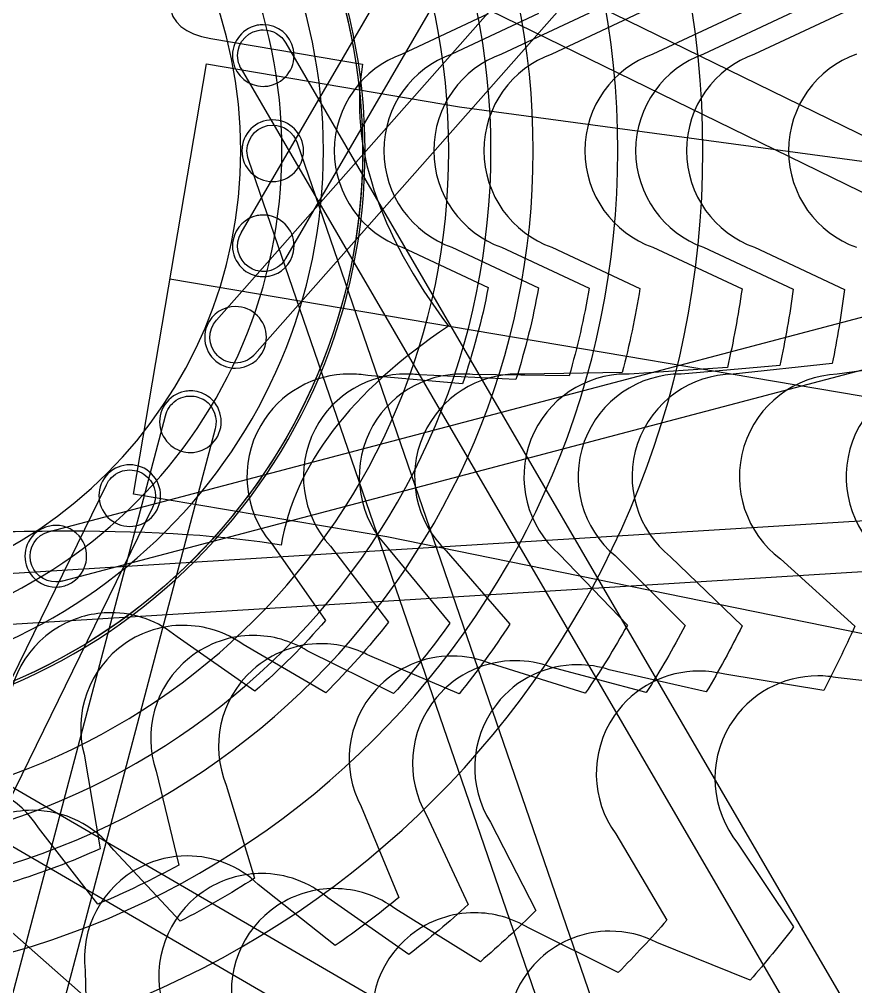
# Model space of a CAD drawing. Extents: x 3 to 470, y 9 to 287.
# Drawn here: x 100.6 to 109.78, y 94.53 to 105.15 of the extents above; entities that cross this region are included whole.
import ezdxf

# ---------------------------------------------------------------- set-up
doc = ezdxf.new("R2010")
doc.units = 0
doc.layers.add('Layer_1', color=7, linetype='CONTINUOUS')

msp = doc.modelspace()

# ---------------------------------------------------------------- linework, layer by layer
at = {"layer": 'Layer_1', "color": 7}
for points in [[(103.038756, 102.809861), (143.369348, 172.077611), (143.856674, 171.793866), (103.526364, 102.526511)], [(103.038756, 102.809861), (143.369348, 172.077611), (143.856674, 171.793866), (103.526364, 102.526511)], [(102.766573, 101.849421), (155.835699, 161.918126), (156.258313, 161.544744), (103.189525, 101.476405)], [(102.766573, 101.849421), (155.835699, 161.918126), (156.258313, 161.544744), (103.189525, 101.476405)], [(100.933356, 99.530007), (178.43111, 119.991708), (178.575054, 119.446437), (101.077808, 98.984878)], [(100.933356, 99.530007), (178.43111, 119.991708), (178.575054, 119.446437), (101.077808, 98.984878)], [(101.944833, 107.750114), (173.957599, 72.564483), (173.710003, 72.057786), (173.710003, 72.057786)], [(101.944833, 107.750114), (173.957599, 72.564483), (173.710003, 72.057786), (173.710003, 72.057786)], [(173.710003, 72.057786), (101.697321, 107.243388)], [(173.710003, 72.057786), (101.697321, 107.243388)], [(105.750699, 105.213048), (105.750699, 105.213048), (104.806331, 104.772698)], [(105.750699, 105.213048), (105.750699, 105.213048), (104.806331, 104.772698)], [(106.303103, 105.217137), (106.303103, 105.217137), (105.349965, 104.772698)], [(106.303103, 105.217137), (106.303103, 105.217137), (105.349965, 104.772698)], [(106.858608, 105.220774), (106.858608, 105.220774), (105.897689, 104.772698)], [(106.858608, 105.220774), (106.858608, 105.220774), (105.897689, 104.772698)], [(107.416426, 105.224017), (107.416426, 105.224017), (106.448542, 104.772698)], [(107.416426, 105.224017), (107.416426, 105.224017), (106.448542, 104.772698)], [(108.537165, 105.229571), (108.537165, 105.229571), (107.557354, 104.772698)], [(108.537165, 105.229571), (108.537165, 105.229571), (107.557354, 104.772698)], [(109.09941, 105.231968), (109.09941, 105.231968), (108.114466, 104.772698)], [(109.09941, 105.231968), (109.09941, 105.231968), (108.114466, 104.772698)], [(109.662613, 105.234168), (109.662613, 105.234168), (108.672961, 104.772698)], [(109.662613, 105.234168), (109.662613, 105.234168), (108.672961, 104.772698)], [(102.703637, 104.943318), (104.371705, 104.660899)], [(102.703637, 104.943318), (104.371705, 104.660899)], [(103.528366, 104.892789), (143.856702, 35.628874), (143.369348, 35.345129), (143.369348, 35.345129)], [(103.528366, 104.892789), (143.856702, 35.628874), (143.369348, 35.345129), (143.369348, 35.345129)], [(206.081562, 80.476456), (157.159765, 88.759554), (104.636473, 99.468397), (101.856351, 99.939115), (102.656577, 104.665297), (105.436671, 104.194608), (158.557764, 97.016486), (207.478855, 88.733529), (207.478855, 88.733529)], [(206.081562, 80.476456), (206.081562, 80.476456), (157.159765, 88.759554), (104.636473, 99.468397), (101.856351, 99.939115), (102.656577, 104.665297), (105.436671, 104.194608), (158.557764, 97.016486), (207.478855, 88.733529), (207.478855, 88.733529)], [(143.369348, 35.345129), (103.041012, 104.608988)], [(143.369348, 35.345129), (103.041012, 104.608988)], [(103.281024, 104.418123), (103.281024, 104.418123)], [(103.281024, 104.418123), (103.281024, 104.418123)], [(100.061792, 99.04333), (180.062268, 103.992802), (180.097119, 103.429937), (100.097095, 98.480521)], [(100.061792, 99.04333), (180.062268, 103.992802), (180.097119, 103.429937), (100.097095, 98.480521)], [(103.653137, 103.796806), (129.693833, 27.996135), (129.16049, 27.812884), (129.16049, 27.812884)], [(103.653137, 103.796806), (129.693833, 27.996135), (129.16049, 27.812884), (129.16049, 27.812884)], [(129.16049, 27.812884), (103.119794, 103.613555)], [(129.16049, 27.812884), (103.119794, 103.613555)], [(103.384337, 103.373008), (103.384337, 103.373008)], [(103.384337, 103.373008), (103.384337, 103.373008)], [(104.806302, 102.650042), (104.806302, 102.650042), (105.750699, 102.209692), (105.750699, 102.209692)], [(104.806302, 102.650042), (104.806302, 102.650042), (105.750699, 102.209692), (105.750699, 102.209692)], [(105.349965, 102.650042), (105.349965, 102.650042), (106.303103, 102.205603), (106.303103, 102.205603)], [(105.349965, 102.650042), (105.349965, 102.650042), (106.303103, 102.205603), (106.303103, 102.205603)], [(105.897689, 102.650042), (106.858608, 102.201966), (106.858608, 102.201966)], [(105.897689, 102.650042), (106.858608, 102.201966), (106.858608, 102.201966)], [(106.448542, 102.650042), (107.416426, 102.198723), (107.416426, 102.198723)], [(106.448542, 102.650042), (107.416426, 102.198723), (107.416426, 102.198723)], [(107.557354, 102.650042), (108.537165, 102.193168), (108.537165, 102.193168)], [(107.557354, 102.650042), (108.537165, 102.193168), (108.537165, 102.193168)], [(108.114466, 102.650042), (109.09941, 102.190772), (109.09941, 102.190772)], [(108.114466, 102.650042), (109.09941, 102.190772), (109.09941, 102.190772)], [(108.672961, 102.650042), (109.662613, 102.188572), (109.662613, 102.188572)], [(108.672961, 102.650042), (109.662613, 102.188572), (109.662613, 102.188572)], [(103.281136, 102.384202), (103.281136, 102.384202)], [(103.281136, 102.384202), (103.281136, 102.384202)], [(103.281757, 102.327752), (103.281757, 102.327752)], [(103.281757, 102.327752), (103.281757, 102.327752)], [(102.256464, 102.302206), (210.50539, 83.974272)], [(102.976526, 101.379211), (102.976526, 101.379211)], [(102.976526, 101.379211), (102.976526, 101.379211)], [(109.527635, 101.373656), (109.527635, 101.373656), (108.44076, 101.258416)], [(109.527635, 101.373656), (109.527635, 101.373656), (108.44076, 101.258416)], [(110.675104, 101.407972), (110.675104, 101.407972), (109.583464, 101.257316)], [(110.675104, 101.407972), (110.675104, 101.407972), (109.583464, 101.257316)], [(102.976413, 101.322733), (102.976413, 101.322733)], [(102.976413, 101.322733), (102.976413, 101.322733)], [(106.639801, 101.239383), (106.639801, 101.239383), (105.578726, 101.252607)], [(106.639801, 101.239383), (106.639801, 101.239383), (105.578726, 101.252607)], [(107.220881, 101.274206), (107.220881, 101.274206), (106.152137, 101.255568)], [(107.220881, 101.274206), (107.220881, 101.274206), (106.152137, 101.255568)], [(108.376894, 101.330402), (108.376894, 101.330402), (107.297182, 101.258246)], [(108.376894, 101.330402), (108.376894, 101.330402), (107.297182, 101.258246)], [(108.952758, 101.353354), (108.952758, 101.353354), (107.869098, 101.258557)], [(108.952758, 101.353354), (108.952758, 101.353354), (107.869098, 101.258557)], [(105.467433, 101.149942), (105.467433, 101.149942), (104.428719, 101.240821)], [(105.467433, 101.149942), (105.467433, 101.149942), (104.428719, 101.240821)], [(106.055704, 101.198497), (106.055704, 101.198497), (105.004385, 101.247926)], [(106.055704, 101.198497), (106.055704, 101.198497), (105.004385, 101.247926)], [(82.291873, 23.163256), (81.746603, 23.307229), (102.207148, 100.800584)], [(82.291873, 23.163256), (81.746603, 23.307229), (102.207148, 100.800584)], [(102.752418, 100.656667), (82.291873, 23.163256), (82.291873, 23.163256)], [(102.752418, 100.656667), (82.291873, 23.163256), (82.291873, 23.163256)], [(102.481136, 100.396551), (102.481136, 100.396551)], [(102.481136, 100.396551), (102.481136, 100.396551)], [(66.880054, 27.780711), (66.373357, 28.028308), (101.558959, 100.04099)], [(66.880054, 27.780711), (66.373357, 28.028308), (101.558959, 100.04099)], [(102.065684, 99.793478), (66.880054, 27.780711), (66.880054, 27.780711)], [(102.065684, 99.793478), (66.880054, 27.780711), (66.880054, 27.780711)], [(101.815184, 99.584765), (101.815184, 99.584765)], [(101.815184, 99.584765), (101.815184, 99.584765)], [(103.36739, 99.402557), (103.36739, 99.402557), (103.964261, 98.550139), (103.964261, 98.550139)], [(103.36739, 99.402557), (103.36739, 99.402557), (103.964261, 98.550139), (103.964261, 98.550139)], [(104.017948, 99.368439), (104.017948, 99.368439), (104.654688, 98.532854), (104.654688, 98.532854)], [(104.017948, 99.368439), (104.017948, 99.368439), (104.654688, 98.532854), (104.654688, 98.532854)], [(104.657733, 99.340158), (104.657733, 99.340158), (105.328592, 98.520109), (105.328592, 98.520109)], [(104.657733, 99.340158), (104.657733, 99.340158), (105.328592, 98.520109), (105.328592, 98.520109)], [(105.288778, 99.316444), (105.989187, 98.510692), (105.989187, 98.510692)], [(105.288778, 99.316444), (105.989187, 98.510692), (105.989187, 98.510692)], [(106.530397, 99.278942), (106.530397, 99.278942), (107.279361, 98.498567), (107.279361, 98.498567)], [(106.530397, 99.278942), (106.530397, 99.278942), (107.279361, 98.498567), (107.279361, 98.498567)], [(107.143114, 99.263913), (107.143114, 99.263913), (107.912239, 98.494789), (107.912239, 98.494789)], [(107.143114, 99.263913), (107.143114, 99.263913), (107.912239, 98.494789), (107.912239, 98.494789)], [(107.751545, 99.250802), (107.751545, 99.250802), (108.538659, 98.492054), (108.538659, 98.492054)], [(107.751545, 99.250802), (107.751545, 99.250802), (108.538659, 98.492054), (108.538659, 98.492054)], [(108.957805, 99.228977), (108.957805, 99.228977), (109.775654, 98.488867), (109.775654, 98.488867)], [(108.957805, 99.228977), (108.957805, 99.228977), (109.775654, 98.488867), (109.775654, 98.488867)], [(96.164992, 98.971738), (156.233697, 45.902612), (155.860315, 45.479998), (155.860315, 45.479998)], [(96.164992, 98.971738), (156.233697, 45.902612), (155.860315, 45.479998), (155.860315, 45.479998)], [(101.003031, 98.97484), (101.003031, 98.97484)], [(101.003031, 98.97484), (101.003031, 98.97484)], [(101.003651, 98.918474), (101.003651, 98.918474)], [(101.003651, 98.918474), (101.003651, 98.918474)], [(97.125432, 98.699554), (166.393181, 58.368962), (166.109437, 57.881637), (166.109437, 57.881637)], [(97.125432, 98.699554), (166.393181, 58.368962), (166.109437, 57.881637), (166.109437, 57.881637)], [(103.188171, 97.77405), (103.188171, 97.77405), (102.335753, 98.37092)], [(103.188171, 97.77405), (103.188171, 97.77405), (102.335753, 98.37092)], [(103.966263, 97.756342), (103.966263, 97.756342), (103.060355, 98.287514)], [(103.966263, 97.756342), (103.966263, 97.756342), (103.060355, 98.287514)], [(166.109437, 57.881637), (96.842082, 98.211946)], [(166.109437, 57.881637), (96.842082, 98.211946)], [(104.712238, 97.748221), (104.712238, 97.748221), (103.764035, 98.219503)], [(104.712238, 97.748221), (104.712238, 97.748221), (103.764035, 98.219503)], [(105.432808, 97.746219), (105.432808, 97.746219), (104.450797, 98.163053)], [(105.432808, 97.746219), (105.432808, 97.746219), (104.450797, 98.163053)], [(106.816595, 97.752761), (106.816595, 97.752761), (105.785014, 98.075107)], [(106.816595, 97.752761), (106.816595, 97.752761), (105.785014, 98.075107)], [(107.486495, 97.758936), (107.486495, 97.758936), (106.436643, 98.040256)], [(107.486495, 97.758936), (107.486495, 97.758936), (106.436643, 98.040256)], [(108.145004, 97.766155), (108.145004, 97.766155), (107.080038, 98.009972)], [(108.145004, 97.766155), (108.145004, 97.766155), (107.080038, 98.009972)], [(109.434698, 97.782114), (109.434698, 97.782114), (108.346695, 97.960008)], [(109.434698, 97.782114), (109.434698, 97.782114), (108.346695, 97.960008)], [(110.696308, 97.798581), (110.696308, 97.798581), (109.592121, 97.920589)], [(110.696308, 97.798581), (110.696308, 97.798581), (109.592121, 97.920589)], [(101.313449, 97.081733), (101.313449, 97.081733), (101.489228, 96.044231), (101.489228, 96.044231)], [(101.313449, 97.081733), (101.313449, 97.081733), (101.489228, 96.044231), (101.489228, 96.044231)], [(102.104483, 96.896057), (102.104483, 96.896057), (102.353348, 95.865181), (102.353348, 95.865181)], [(102.104483, 96.896057), (102.104483, 96.896057), (102.353348, 95.865181), (102.353348, 95.865181)], [(102.873382, 96.742751), (102.873382, 96.742751), (103.185521, 95.721744), (103.185521, 95.721744)], [(102.873382, 96.742751), (102.873382, 96.742751), (103.185521, 95.721744), (103.185521, 95.721744)], [(104.354984, 96.506462), (104.354984, 96.506462), (104.770859, 95.509732), (104.770859, 95.509732)], [(104.354984, 96.506462), (104.354984, 96.506462), (104.770859, 95.509732), (104.770859, 95.509732)], [(105.072227, 96.41423), (105.072227, 96.41423), (105.530961, 95.430471), (105.530961, 95.430471)], [(105.072227, 96.41423), (105.072227, 96.41423), (105.530961, 95.430471), (105.530961, 95.430471)], [(101.464302, 95.436279), (101.464302, 95.436279), (100.81304, 96.27412)], [(101.464302, 95.436279), (101.464302, 95.436279), (100.81304, 96.27412)], [(105.776273, 96.334912), (105.776273, 96.334912), (106.273158, 95.364124), (106.273158, 95.364124)], [(105.776273, 96.334912), (105.776273, 96.334912), (106.273158, 95.364124), (106.273158, 95.364124)], [(107.150953, 96.206194), (107.150953, 96.206194), (107.712718, 95.260641), (107.712718, 95.260641)], [(107.150953, 96.206194), (107.150953, 96.206194), (107.712718, 95.260641), (107.712718, 95.260641)], [(108.48923, 96.106969), (109.104006, 95.185017), (109.104006, 95.185017)], [(108.48923, 96.106969), (109.104006, 95.185017), (109.104006, 95.185017)], [(102.367475, 95.248432), (102.367475, 95.248432), (101.638728, 96.029907)], [(102.367475, 95.248432), (102.367475, 95.248432), (101.638728, 96.029907)], [(104.07045, 94.979998), (104.07045, 94.979998), (103.225053, 95.653169)], [(104.07045, 94.979998), (104.07045, 94.979998), (103.225053, 95.653169)], [(104.87936, 94.883142), (104.87936, 94.883142), (103.989835, 95.505982)], [(104.87936, 94.883142), (104.87936, 94.883142), (103.989835, 95.505982)], [(105.664896, 94.803881), (105.664896, 94.803881), (104.738264, 95.37935)], [(105.664896, 94.803881), (105.664896, 94.803881), (104.738264, 95.37935)], [(107.177712, 94.68427), (107.177712, 94.68427), (106.192966, 95.173711)], [(107.177712, 94.68427), (107.177712, 94.68427), (106.192966, 95.173711)], [(108.628213, 94.60092), (108.628213, 94.60092), (107.600918, 95.015075)], [(108.628213, 94.60092), (108.628213, 94.60092), (107.600918, 95.015075)], [(101.324954, 94.707025), (101.324954, 94.707025), (101.352727, 93.624718), (101.352756, 93.624718)], [(101.324954, 94.707025), (101.324954, 94.707025), (101.352727, 93.624718), (101.352756, 93.624718)]]:
    msp.add_lwpolyline(points, dxfattribs=at)
for points in [[(98.026941, 198.734661), (150.506838, 198.734661), (193.050231, 156.191267), (193.050231, 103.71137)], [(98.026941, 198.734661), (150.506838, 198.734661), (193.050231, 156.191267), (193.050231, 103.71137)], [(190.230549, 103.71137), (190.230549, 154.634013), (148.949584, 195.914979), (98.026941, 195.914979)], [(190.230549, 103.71137), (190.230549, 154.634013), (148.949584, 195.914979), (98.026941, 195.914979)], [(98.026941, 195.914979), (148.949584, 195.914979), (190.230549, 154.634013), (190.230549, 103.71137)], [(98.026941, 195.914979), (148.949584, 195.914979), (190.230549, 154.634013), (190.230549, 103.71137)], [(187.410867, 103.71137), (187.410867, 153.076759), (147.39233, 193.095296), (98.026941, 193.095296)], [(187.410867, 103.71137), (187.410867, 153.076759), (147.39233, 193.095296), (98.026941, 193.095296)], [(98.026941, 193.095296), (147.39233, 193.095296), (187.410867, 153.076759), (187.410867, 103.71137)], [(98.026941, 193.095296), (147.39233, 193.095296), (187.410867, 153.076759), (187.410867, 103.71137)], [(178.557065, 103.71137), (178.557065, 148.186923), (142.502493, 184.241494), (98.026941, 184.241494)], [(178.557065, 103.71137), (178.557065, 148.186923), (142.502493, 184.241494), (98.026941, 184.241494)], [(108.107333, 103.71137), (108.107333, 109.278635), (103.594206, 113.791762), (98.026941, 113.791762)], [(108.107333, 103.71137), (108.107333, 109.278635), (103.594206, 113.791762), (98.026941, 113.791762)], [(107.174525, 103.71137), (107.174525, 108.763451), (103.079022, 112.858955), (98.026941, 112.858955)], [(107.174525, 103.71137), (107.174525, 108.763451), (103.079022, 112.858955), (98.026941, 112.858955)], [(106.244594, 103.71137), (106.244594, 108.249846), (102.565416, 111.929024), (98.026941, 111.929024)], [(106.244594, 103.71137), (106.244594, 108.249846), (102.565416, 111.929024), (98.026941, 111.929024)], [(105.78101, 103.71137), (105.78101, 107.993819), (102.309389, 111.46544), (98.026941, 111.46544)], [(105.78101, 103.71137), (105.78101, 107.993819), (102.309389, 111.46544), (98.026941, 111.46544)], [(105.318611, 103.71137), (105.318611, 107.73844), (102.054011, 111.00304), (98.026941, 111.00304)], [(105.318611, 103.71137), (105.318611, 107.73844), (102.054011, 111.00304), (98.026941, 111.00304)], [(104.398294, 103.71137), (104.398294, 107.230164), (101.545735, 110.082724), (98.026941, 110.082724)], [(104.398294, 103.71137), (104.398294, 107.230164), (101.545735, 110.082724), (98.026941, 110.082724)], [(98.026941, 110.055655), (101.53079, 110.055655), (104.371226, 107.21522), (104.371226, 103.71137)], [(98.026941, 110.055655), (101.53079, 110.055655), (104.371226, 107.21522), (104.371226, 103.71137)], [(98.033736, 110.056867), (100.998604, 110.056867), (103.648851, 107.967821), (104.249331, 104.949069)], [(98.033736, 110.056867), (100.998604, 110.056867), (103.648851, 107.967821), (104.249331, 104.949069)], [(103.941083, 103.71137), (103.941083, 106.977662), (101.293232, 109.625512), (98.026941, 109.625512)], [(103.941083, 103.71137), (103.941083, 106.977662), (101.293232, 109.625512), (98.026941, 109.625512)], [(103.486494, 103.71137), (103.486494, 106.726597), (101.042168, 109.170923), (98.026941, 109.170923)], [(103.486494, 103.71137), (103.486494, 106.726597), (101.042168, 109.170923), (98.026941, 109.170923)], [(103.03526, 103.71137), (103.03526, 106.477394), (100.792964, 108.719689), (98.026941, 108.719689)], [(103.03526, 103.71137), (103.03526, 106.477394), (100.792964, 108.719689), (98.026941, 108.719689)], [(102.599422, 106.194467), (102.101278, 105.456481), (102.136016, 105.039431), (102.703637, 104.943318)], [(102.599422, 106.194467), (102.101278, 105.456481), (102.136016, 105.039431), (102.703637, 104.943318)], [(103.215381, 105.088418), (103.032102, 105.05196), (102.913083, 104.873812), (102.949542, 104.690533)], [(103.215381, 105.088418), (103.032102, 105.05196), (102.913083, 104.873812), (102.949542, 104.690533)], [(103.281757, 105.094988), (103.259876, 105.094988), (103.237657, 105.092732), (103.215381, 105.088418)], [(103.281757, 105.094988), (103.259876, 105.094988), (103.237657, 105.092732), (103.215381, 105.088418)], [(103.613267, 104.82255), (103.581235, 104.983554), (103.439884, 105.094988), (103.281757, 105.094988)], [(103.613267, 104.82255), (103.581235, 104.983554), (103.439884, 105.094988), (103.281757, 105.094988)], [(103.004836, 104.70153), (102.974468, 104.854272), (103.073664, 105.0027), (103.226378, 105.033096)], [(103.004836, 104.70153), (102.974468, 104.854272), (103.073664, 105.0027), (103.226378, 105.033096)], [(103.226378, 105.033096), (103.24496, 105.03679), (103.263457, 105.038566), (103.2817, 105.038566)], [(103.226378, 105.033096), (103.24496, 105.03679), (103.263457, 105.038566), (103.2817, 105.038566)], [(103.2817, 105.038566), (103.384788, 105.038566), (103.479304, 104.98175), (103.528366, 104.892789)], [(103.2817, 105.038566), (103.384788, 105.038566), (103.479304, 104.98175), (103.528366, 104.892789)], [(104.249331, 104.949069), (104.932878, 101.512554), (102.701184, 98.172555), (99.26464, 97.48898)], [(104.249331, 104.949069), (104.932878, 101.512554), (102.701184, 98.172555), (99.26464, 97.48898)], [(103.347399, 104.424693), (103.530678, 104.461152), (103.649725, 104.639271), (103.613267, 104.82255)], [(103.347399, 104.424693), (103.530678, 104.461152), (103.649725, 104.639271), (103.613267, 104.82255)], [(104.806331, 104.772698), (104.371733, 104.61598), (104.06106, 104.199964), (104.06106, 103.71137)], [(104.806331, 104.772698), (104.371733, 104.61598), (104.06106, 104.199964), (104.06106, 103.71137)], [(105.349965, 104.772698), (104.915396, 104.61598), (104.604723, 104.199964), (104.604723, 103.71137)], [(105.349965, 104.772698), (104.915396, 104.61598), (104.604723, 104.199964), (104.604723, 103.71137)], [(105.897689, 104.772698), (105.463091, 104.61598), (105.152418, 104.199964), (105.152418, 103.71137)], [(105.897689, 104.772698), (105.463091, 104.61598), (105.152418, 104.199964), (105.152418, 103.71137)], [(106.448542, 104.772698), (106.013944, 104.61598), (105.703272, 104.199964), (105.703272, 103.71137)], [(106.448542, 104.772698), (106.013944, 104.61598), (105.703272, 104.199964), (105.703272, 103.71137)], [(107.557354, 104.772698), (107.122756, 104.61598), (106.812083, 104.199964), (106.812083, 103.71137)], [(107.557354, 104.772698), (107.122756, 104.61598), (106.812083, 104.199964), (106.812083, 103.71137)], [(108.114466, 104.772698), (107.679869, 104.61598), (107.369196, 104.199964), (107.369196, 103.71137)], [(108.114466, 104.772698), (107.679869, 104.61598), (107.369196, 104.199964), (107.369196, 103.71137)], [(108.672961, 104.772698), (108.238391, 104.61598), (107.927719, 104.199964), (107.927719, 103.71137)], [(108.672961, 104.772698), (108.238391, 104.61598), (107.927719, 104.199964), (107.927719, 103.71137)], [(109.79339, 104.772698), (109.358792, 104.61598), (109.04812, 104.199964), (109.04812, 103.71137)], [(109.79339, 104.772698), (109.358792, 104.61598), (109.04812, 104.199964), (109.04812, 103.71137)], [(102.949542, 104.690533), (102.981573, 104.529529), (103.122896, 104.418123), (103.281024, 104.418123)], [(102.949542, 104.690533), (102.981573, 104.529529), (103.122896, 104.418123), (103.281024, 104.418123)], [(103.041012, 104.608988), (103.024038, 104.636677), (103.011547, 104.667806), (103.004836, 104.70153)], [(103.041012, 104.608988), (103.024038, 104.636677), (103.011547, 104.667806), (103.004836, 104.70153)], [(104.371705, 104.660899), (104.222656, 103.780519), (104.536948, 102.821695), (105.314578, 101.784428)], [(104.371705, 104.660899), (104.222656, 103.780519), (104.536948, 102.821695), (105.314578, 101.784428)], [(103.281024, 104.418123), (103.302904, 104.418123), (103.325123, 104.420379), (103.347399, 104.424693)], [(103.281024, 104.418123), (103.302904, 104.418123), (103.325123, 104.420379), (103.347399, 104.424693)], [(103.384337, 104.049732), (103.197448, 104.049732), (103.045975, 103.898258), (103.045975, 103.71137)], [(103.384337, 104.049732), (103.197448, 104.049732), (103.045975, 103.898258), (103.045975, 103.71137)], [(103.722699, 103.71137), (103.722699, 103.898258), (103.571225, 104.049732), (103.384337, 104.049732)], [(103.722699, 103.71137), (103.722699, 103.898258), (103.571225, 104.049732), (103.384337, 104.049732)], [(103.102369, 103.71137), (103.102369, 103.867101), (103.228606, 103.993338), (103.384337, 103.993338)], [(103.102369, 103.71137), (103.102369, 103.867101), (103.228606, 103.993338), (103.384337, 103.993338)], [(103.384337, 103.993338), (103.510292, 103.993338), (103.616932, 103.910778), (103.653137, 103.796806)], [(103.384337, 103.993338), (103.510292, 103.993338), (103.616932, 103.910778), (103.653137, 103.796806)], [(104.371226, 103.71137), (104.371226, 100.20752), (101.53079, 97.367085), (98.026941, 97.367085)], [(104.371226, 103.71137), (104.371226, 100.20752), (101.53079, 97.367085), (98.026941, 97.367085)], [(98.026941, 11.507761), (148.949584, 11.507761), (190.230549, 52.788727), (190.230549, 103.71137)], [(193.050231, 103.71137), (193.050231, 51.231444), (150.506838, 8.688079), (98.026941, 8.688079)], [(98.026941, 11.507761), (148.949584, 11.507761), (190.230549, 52.788727), (190.230549, 103.71137)], [(193.050231, 103.71137), (193.050231, 51.231444), (150.506838, 8.688079), (98.026941, 8.688079)], [(98.026941, 14.327443), (147.39233, 14.327443), (187.410867, 54.345981), (187.410867, 103.71137)], [(190.230549, 103.71137), (190.230549, 52.788727), (148.949584, 11.507761), (98.026941, 11.507761)], [(98.026941, 14.327443), (147.39233, 14.327443), (187.410867, 54.345981), (187.410867, 103.71137)], [(190.230549, 103.71137), (190.230549, 52.788727), (148.949584, 11.507761), (98.026941, 11.507761)], [(98.026941, 23.181246), (142.502493, 23.181246), (178.557065, 59.235817), (178.557065, 103.71137)], [(187.410867, 103.71137), (187.410867, 54.345981), (147.39233, 14.327443), (98.026941, 14.327443)], [(98.026941, 23.181246), (142.502493, 23.181246), (178.557065, 59.235817), (178.557065, 103.71137)], [(187.410867, 103.71137), (187.410867, 54.345981), (147.39233, 14.327443), (98.026941, 14.327443)], [(98.026941, 93.630978), (103.594206, 93.630978), (108.107333, 98.144105), (108.107333, 103.71137)], [(98.026941, 93.630978), (103.594206, 93.630978), (108.107333, 98.144105), (108.107333, 103.71137)], [(98.026941, 94.563785), (103.079022, 94.563785), (107.174525, 98.659289), (107.174525, 103.71137)], [(98.026941, 94.563785), (103.079022, 94.563785), (107.174525, 98.659289), (107.174525, 103.71137)], [(98.026941, 95.493716), (102.565416, 95.493716), (106.244594, 99.172894), (106.244594, 103.71137)], [(98.026941, 95.493716), (102.565416, 95.493716), (106.244594, 99.172894), (106.244594, 103.71137)], [(98.026941, 95.9573), (102.309389, 95.9573), (105.78101, 99.428921), (105.78101, 103.71137)], [(98.026941, 95.9573), (102.309389, 95.9573), (105.78101, 99.428921), (105.78101, 103.71137)], [(98.026941, 96.4197), (102.054011, 96.4197), (105.318611, 99.6843), (105.318611, 103.71137)], [(98.026941, 96.4197), (102.054011, 96.4197), (105.318611, 99.6843), (105.318611, 103.71137)], [(98.026941, 97.340016), (101.545735, 97.340016), (104.398294, 100.192576), (104.398294, 103.71137)], [(98.026941, 97.340016), (101.545735, 97.340016), (104.398294, 100.192576), (104.398294, 103.71137)], [(98.026941, 97.797227), (101.293232, 97.797227), (103.941083, 100.445078), (103.941083, 103.71137)], [(98.026941, 97.797227), (101.293232, 97.797227), (103.941083, 100.445078), (103.941083, 103.71137)], [(98.026941, 98.251817), (101.042168, 98.251817), (103.486494, 100.696143), (103.486494, 103.71137)], [(98.026941, 98.251817), (101.042168, 98.251817), (103.486494, 100.696143), (103.486494, 103.71137)], [(98.026941, 98.70305), (100.792964, 98.70305), (103.03526, 100.945346), (103.03526, 103.71137)], [(98.026941, 98.70305), (100.792964, 98.70305), (103.03526, 100.945346), (103.03526, 103.71137)], [(103.045975, 103.71137), (103.045975, 103.524481), (103.197448, 103.373008), (103.384337, 103.373008)], [(103.045975, 103.71137), (103.045975, 103.524481), (103.197448, 103.373008), (103.384337, 103.373008)], [(103.119794, 103.613555), (103.108544, 103.644008), (103.102369, 103.67697), (103.102369, 103.71137)], [(103.119794, 103.613555), (103.108544, 103.644008), (103.102369, 103.67697), (103.102369, 103.71137)], [(103.384337, 103.373008), (103.571225, 103.373008), (103.722699, 103.524481), (103.722699, 103.71137)], [(103.384337, 103.373008), (103.571225, 103.373008), (103.722699, 103.524481), (103.722699, 103.71137)], [(104.06106, 103.71137), (104.06106, 103.222775), (104.371733, 102.806759), (104.806302, 102.650042)], [(104.06106, 103.71137), (104.06106, 103.222775), (104.371733, 102.806759), (104.806302, 102.650042)], [(104.604723, 103.71137), (104.604723, 103.222775), (104.915396, 102.806759), (105.349965, 102.650042)], [(104.604723, 103.71137), (104.604723, 103.222775), (104.915396, 102.806759), (105.349965, 102.650042)], [(105.152418, 103.71137), (105.152418, 103.222775), (105.463091, 102.806759), (105.897689, 102.650042)], [(105.152418, 103.71137), (105.152418, 103.222775), (105.463091, 102.806759), (105.897689, 102.650042)], [(105.703272, 103.71137), (105.703272, 103.222775), (106.013944, 102.806759), (106.448542, 102.650042)], [(105.703272, 103.71137), (105.703272, 103.222775), (106.013944, 102.806759), (106.448542, 102.650042)], [(106.812083, 103.71137), (106.812083, 103.222775), (107.122756, 102.806759), (107.557354, 102.650042)], [(106.812083, 103.71137), (106.812083, 103.222775), (107.122756, 102.806759), (107.557354, 102.650042)], [(107.369196, 103.71137), (107.369196, 103.222775), (107.679869, 102.806759), (108.114466, 102.650042)], [(107.369196, 103.71137), (107.369196, 103.222775), (107.679869, 102.806759), (108.114466, 102.650042)], [(107.927719, 103.71137), (107.927719, 103.222775), (108.238391, 102.806759), (108.672961, 102.650042)], [(107.927719, 103.71137), (107.927719, 103.222775), (108.238391, 102.806759), (108.672961, 102.650042)], [(109.04812, 103.71137), (109.04812, 103.222775), (109.358792, 102.806759), (109.79339, 102.650042)], [(109.04812, 103.71137), (109.04812, 103.222775), (109.358792, 102.806759), (109.79339, 102.650042)], [(103.215494, 102.998159), (103.085281, 102.972275), (102.977062, 102.870541), (102.949542, 102.732207)], [(103.215494, 102.998159), (103.085281, 102.972275), (102.977062, 102.870541), (102.949542, 102.732207)], [(103.281024, 103.004617), (103.258776, 103.004617), (103.236839, 103.002361), (103.215494, 102.998159)], [(103.281024, 103.004617), (103.258776, 103.004617), (103.236839, 103.002361), (103.215494, 102.998159)], [(103.347399, 102.998047), (103.325123, 103.002474), (103.302904, 103.004617), (103.281024, 103.004617)], [(103.347399, 102.998047), (103.325123, 103.002474), (103.302904, 103.004617), (103.281024, 103.004617)], [(103.613267, 102.60019), (103.649725, 102.783469), (103.530678, 102.961588), (103.347399, 102.998047)], [(103.613267, 102.60019), (103.649725, 102.783469), (103.530678, 102.961588), (103.347399, 102.998047)], [(103.124729, 102.431742), (102.999535, 102.515402), (102.962851, 102.681876), (103.038756, 102.809861)], [(103.124729, 102.431742), (102.999535, 102.515402), (102.962851, 102.681876), (103.038756, 102.809861)], [(102.949542, 102.732207), (102.913083, 102.548928), (103.032102, 102.37078), (103.215381, 102.334322)], [(102.949542, 102.732207), (102.913083, 102.548928), (103.032102, 102.37078), (103.215381, 102.334322)], [(103.347286, 102.334209), (103.477527, 102.360122), (103.585747, 102.461856), (103.613267, 102.60019)], [(103.347286, 102.334209), (103.477527, 102.360122), (103.585747, 102.461856), (103.613267, 102.60019)], [(103.281136, 102.384202), (103.227309, 102.384202), (103.172861, 102.399597), (103.124729, 102.431742)], [(103.281136, 102.384202), (103.227309, 102.384202), (103.172861, 102.399597), (103.124729, 102.431742)], [(103.515847, 102.509537), (103.472593, 102.444797), (103.407176, 102.403714), (103.336402, 102.389644)], [(103.515847, 102.509537), (103.472593, 102.444797), (103.407176, 102.403714), (103.336402, 102.389644)], [(103.526364, 102.526511), (103.523065, 102.520787), (103.519569, 102.51512), (103.515847, 102.509537)], [(103.526364, 102.526511), (103.523065, 102.520787), (103.519569, 102.51512), (103.515847, 102.509537)], [(103.215381, 102.334322), (103.237657, 102.329895), (103.259876, 102.327752), (103.281757, 102.327752)], [(103.215381, 102.334322), (103.237657, 102.329895), (103.259876, 102.327752), (103.281757, 102.327752)], [(103.336402, 102.389644), (103.318243, 102.386035), (103.299718, 102.384202), (103.281136, 102.384202)], [(103.336402, 102.389644), (103.318243, 102.386035), (103.299718, 102.384202), (103.281136, 102.384202)], [(103.281757, 102.327752), (103.304032, 102.327752), (103.325941, 102.330008), (103.347286, 102.334209)], [(103.281757, 102.327752), (103.304032, 102.327752), (103.325941, 102.330008), (103.347286, 102.334209)], [(105.750699, 102.209692), (105.680573, 101.84694), (105.58555, 101.49307), (105.467433, 101.149942)], [(105.750699, 102.209692), (105.680573, 101.84694), (105.58555, 101.49307), (105.467433, 101.149942)], [(106.303103, 102.205603), (106.241041, 101.862194), (106.158115, 101.526032), (106.055704, 101.198497)], [(106.303103, 102.205603), (106.241041, 101.862194), (106.158115, 101.526032), (106.055704, 101.198497)], [(106.858608, 102.201966), (106.80306, 101.874714), (106.729805, 101.553524), (106.639801, 101.239383)], [(106.858608, 102.201966), (106.80306, 101.874714), (106.729805, 101.553524), (106.639801, 101.239383)], [(107.416426, 102.198723), (107.36632, 101.885175), (107.300847, 101.576729), (107.220881, 101.274206)], [(107.416426, 102.198723), (107.36632, 101.885175), (107.300847, 101.576729), (107.220881, 101.274206)], [(108.537165, 102.193168), (108.495406, 101.901585), (108.441832, 101.613837), (108.376894, 101.330402)], [(108.537165, 102.193168), (108.495406, 101.901585), (108.441832, 101.613837), (108.376894, 101.330402)], [(109.09941, 102.190772), (109.060949, 101.908127), (109.011943, 101.628865), (108.952758, 101.353354)], [(109.09941, 102.190772), (109.060949, 101.908127), (109.011943, 101.628865), (108.952758, 101.353354)], [(109.662613, 102.188572), (109.627, 101.913851), (109.581885, 101.64209), (109.527635, 101.373656)], [(109.662613, 102.188572), (109.627, 101.913851), (109.581885, 101.64209), (109.527635, 101.373656)], [(102.976667, 101.999625), (102.843888, 101.999625), (102.717905, 101.920984), (102.663936, 101.790659)], [(102.976667, 101.999625), (102.843888, 101.999625), (102.717905, 101.920984), (102.663936, 101.790659)], [(103.106006, 101.973797), (103.063682, 101.991336), (103.019808, 101.999625), (102.976667, 101.999625)], [(103.106006, 101.973797), (103.063682, 101.991336), (103.019808, 101.999625), (102.976667, 101.999625)], [(103.289144, 101.531699), (103.360651, 101.704348), (103.278655, 101.902262), (103.106006, 101.973797)], [(103.289144, 101.531699), (103.360651, 101.704348), (103.278655, 101.902262), (103.106006, 101.973797)], [(102.663936, 101.790659), (102.592401, 101.61801), (102.674397, 101.420096), (102.847046, 101.348589)], [(102.663936, 101.790659), (102.592401, 101.61801), (102.674397, 101.420096), (102.847046, 101.348589)], [(102.777146, 101.461799), (102.670675, 101.56827), (102.667151, 101.73872), (102.766573, 101.849421)], [(102.777146, 101.461799), (102.670675, 101.56827), (102.667151, 101.73872), (102.766573, 101.849421)], [(105.314578, 101.784428), (104.238832, 101.060954), (103.626425, 100.259036), (103.477358, 99.378675)], [(105.314578, 101.784428), (104.238832, 101.060954), (103.626425, 100.259036), (103.477358, 99.378675)], [(102.976413, 101.322733), (103.109164, 101.322733), (103.235147, 101.401402), (103.289144, 101.531699)], [(102.976413, 101.322733), (103.109164, 101.322733), (103.235147, 101.401402), (103.289144, 101.531699)], [(103.189525, 101.476405), (103.185211, 101.471414), (103.180643, 101.466536), (103.175906, 101.461799)], [(103.189525, 101.476405), (103.185211, 101.471414), (103.180643, 101.466536), (103.175906, 101.461799)], [(102.976526, 101.379211), (102.90437, 101.379211), (102.832215, 101.406759), (102.777146, 101.461799)], [(102.976526, 101.379211), (102.90437, 101.379211), (102.832215, 101.406759), (102.777146, 101.461799)], [(103.175906, 101.461799), (103.120866, 101.406759), (103.048682, 101.379211), (102.976526, 101.379211)], [(103.175906, 101.461799), (103.120866, 101.406759), (103.048682, 101.379211), (102.976526, 101.379211)], [(102.847046, 101.348589), (102.889398, 101.331051), (102.933244, 101.322733), (102.976413, 101.322733)], [(102.847046, 101.348589), (102.889398, 101.331051), (102.933244, 101.322733), (102.976413, 101.322733)], [(104.230467, 101.258444), (103.840674, 101.258444), (103.46154, 101.056132), (103.252629, 100.69431)], [(104.230467, 101.258444), (103.840674, 101.258444), (103.46154, 101.056132), (103.252629, 100.69431)], [(104.85091, 101.258472), (104.445073, 101.258472), (104.052968, 101.038791), (103.851276, 100.654524)], [(104.85091, 101.258472), (104.445073, 101.258472), (104.052968, 101.038791), (103.851276, 100.654524)], [(104.428719, 101.240821), (104.362851, 101.252635), (104.296504, 101.258444), (104.230467, 101.258444)], [(104.428719, 101.240821), (104.362851, 101.252635), (104.296504, 101.258444), (104.230467, 101.258444)], [(105.463768, 101.2585), (105.044058, 101.2585), (104.641069, 101.023198), (104.446765, 100.619729)], [(105.463768, 101.2585), (105.044058, 101.2585), (104.641069, 101.023198), (104.446765, 100.619729)], [(105.004385, 101.247926), (104.953236, 101.255004), (104.901974, 101.258472), (104.85091, 101.258472)], [(105.004385, 101.247926), (104.953236, 101.255004), (104.901974, 101.258472), (104.85091, 101.258472)], [(106.07062, 101.258528), (105.638757, 101.258528), (105.226604, 101.009099), (105.039631, 100.589108)], [(106.07062, 101.258528), (105.638757, 101.258528), (105.226604, 101.009099), (105.039631, 100.589108)], [(105.578726, 101.252607), (105.54035, 101.256555), (105.502003, 101.2585), (105.463768, 101.2585)], [(105.578726, 101.252607), (105.54035, 101.256555), (105.502003, 101.2585), (105.463768, 101.2585)], [(106.152137, 101.255568), (106.124927, 101.257541), (106.097717, 101.258528), (106.07062, 101.258528)], [(106.152137, 101.255568), (106.124927, 101.257541), (106.097717, 101.258528), (106.07062, 101.258528)], [(107.270818, 101.258557), (106.818681, 101.258557), (106.391979, 100.984737), (106.21885, 100.537818)], [(107.270818, 101.258557), (106.818681, 101.258557), (106.391979, 100.984737), (106.21885, 100.537818)], [(107.865742, 101.258557), (107.405034, 101.258557), (106.972495, 100.974135), (106.805796, 100.516134)], [(107.865742, 101.258557), (107.405034, 101.258557), (106.972495, 100.974135), (106.805796, 100.516134)], [(107.297182, 101.258246), (107.288384, 101.258444), (107.279587, 101.258557), (107.270818, 101.258557)], [(107.297182, 101.258246), (107.288384, 101.258444), (107.279587, 101.258557), (107.270818, 101.258557)], [(108.44076, 101.258416), (107.97884, 101.25131), (107.54991, 100.958712), (107.391274, 100.496594)], [(108.44076, 101.258416), (107.97884, 101.25131), (107.54991, 100.958712), (107.391274, 100.496594)], [(107.869098, 101.258557), (107.86797, 101.258557), (107.866842, 101.258557), (107.865742, 101.258557)], [(107.869098, 101.258557), (107.86797, 101.258557), (107.866842, 101.258557), (107.865742, 101.258557)], [(109.583464, 101.257316), (109.121995, 101.235689), (108.702483, 100.929697), (108.558482, 100.462814)], [(109.583464, 101.257316), (109.121995, 101.235689), (108.702483, 100.929697), (108.558482, 100.462814)], [(110.725605, 101.255568), (110.264841, 101.221929), (109.853449, 100.905138), (109.721629, 100.434674)], [(110.725605, 101.255568), (110.264841, 101.221929), (109.853449, 100.905138), (109.721629, 100.434674)], [(102.415438, 101.066818), (102.330509, 101.049928), (102.252037, 101.00064), (102.200127, 100.92293)], [(102.415438, 101.066818), (102.330509, 101.049928), (102.252037, 101.00064), (102.200127, 100.92293)], [(102.481756, 101.07336), (102.459453, 101.07336), (102.437234, 101.071104), (102.415438, 101.066818)], [(102.481756, 101.07336), (102.459453, 101.07336), (102.437234, 101.071104), (102.415438, 101.066818)], [(102.669435, 101.016289), (102.611687, 101.054891), (102.546384, 101.07336), (102.481756, 101.07336)], [(102.669435, 101.016289), (102.611687, 101.054891), (102.546384, 101.07336), (102.481756, 101.07336)], [(102.247018, 100.891603), (102.290272, 100.956343), (102.35566, 100.997426), (102.426434, 101.011524)], [(102.247018, 100.891603), (102.290272, 100.956343), (102.35566, 100.997426), (102.426434, 101.011524)], [(102.426434, 101.011524), (102.444593, 101.015133), (102.463118, 101.016966), (102.4817, 101.016966)], [(102.426434, 101.011524), (102.444593, 101.015133), (102.463118, 101.016966), (102.4817, 101.016966)], [(102.4817, 101.016966), (102.535556, 101.016966), (102.589976, 101.001571), (102.638108, 100.969398)], [(102.4817, 101.016966), (102.535556, 101.016966), (102.589976, 101.001571), (102.638108, 100.969398)], [(102.638108, 100.969398), (102.742831, 100.899442), (102.785634, 100.771541), (102.752418, 100.656667)], [(102.638108, 100.969398), (102.742831, 100.899442), (102.785634, 100.771541), (102.752418, 100.656667)], [(102.762794, 100.546982), (102.866615, 100.702346), (102.824827, 100.912469), (102.669435, 101.016289)], [(102.762794, 100.546982), (102.866615, 100.702346), (102.824827, 100.912469), (102.669435, 101.016289)], [(102.200127, 100.92293), (102.096278, 100.767565), (102.138094, 100.557443), (102.293458, 100.453622)], [(102.200127, 100.92293), (102.096278, 100.767565), (102.138094, 100.557443), (102.293458, 100.453622)], [(102.207148, 100.800584), (102.214704, 100.832192), (102.2279, 100.863012), (102.247018, 100.891603)], [(102.207148, 100.800584), (102.214704, 100.832192), (102.2279, 100.863012), (102.247018, 100.891603)], [(103.252629, 100.69431), (103.008332, 100.271188), (103.069378, 99.755553), (103.36739, 99.402557)], [(103.252629, 100.69431), (103.008332, 100.271188), (103.069378, 99.755553), (103.36739, 99.402557)], [(103.851276, 100.654524), (103.624207, 100.2219), (103.705978, 99.709141), (104.017948, 99.368439)], [(103.851276, 100.654524), (103.624207, 100.2219), (103.705978, 99.709141), (104.017948, 99.368439)], [(104.446765, 100.619729), (104.234781, 100.179521), (104.334175, 99.669919), (104.657733, 99.340158)], [(104.446765, 100.619729), (104.234781, 100.179521), (104.334175, 99.669919), (104.657733, 99.340158)], [(102.547455, 100.403093), (102.632412, 100.419983), (102.710884, 100.469299), (102.762794, 100.546982)], [(102.547455, 100.403093), (102.632412, 100.419983), (102.710884, 100.469299), (102.762794, 100.546982)], [(105.039631, 100.589108), (104.8409, 100.14278), (104.955492, 99.636337), (105.288778, 99.316444)], [(105.039631, 100.589108), (104.8409, 100.14278), (104.955492, 99.636337), (105.288778, 99.316444)], [(106.21885, 100.537818), (106.042338, 100.082213), (106.181743, 99.582058), (106.530397, 99.278942)], [(106.21885, 100.537818), (106.042338, 100.082213), (106.181743, 99.582058), (106.530397, 99.278942)], [(106.805796, 100.516134), (106.638673, 100.057005), (106.788342, 99.559811), (107.143114, 99.263913)], [(106.805796, 100.516134), (106.638673, 100.057005), (106.788342, 99.559811), (107.143114, 99.263913)], [(102.293458, 100.453622), (102.351233, 100.41502), (102.416537, 100.396551), (102.481136, 100.396551)], [(102.293458, 100.453622), (102.351233, 100.41502), (102.416537, 100.396551), (102.481136, 100.396551)], [(102.481136, 100.396551), (102.50344, 100.396551), (102.525659, 100.398807), (102.547455, 100.403093)], [(102.481136, 100.396551), (102.50344, 100.396551), (102.525659, 100.398807), (102.547455, 100.403093)], [(107.391274, 100.496594), (107.232611, 100.034476), (107.391387, 99.540101), (107.751545, 99.250802)], [(107.391274, 100.496594), (107.232611, 100.034476), (107.391387, 99.540101), (107.751545, 99.250802)], [(108.558482, 100.462814), (108.414452, 99.995931), (108.588709, 99.506829), (108.957805, 99.228977)], [(108.558482, 100.462814), (108.414452, 99.995931), (108.588709, 99.506829), (108.957805, 99.228977)], [(109.721629, 100.434674), (109.589809, 99.96421), (109.776726, 99.479788), (110.152928, 99.211636)], [(109.721629, 100.434674), (109.589809, 99.96421), (109.776726, 99.479788), (110.152928, 99.211636)], [(101.815184, 100.261489), (101.728591, 100.261489), (101.641999, 100.228442), (101.575934, 100.162377)], [(101.815184, 100.261489), (101.728591, 100.261489), (101.641999, 100.228442), (101.575934, 100.162377)], [(101.615804, 100.122507), (101.670872, 100.177547), (101.743028, 100.205095), (101.815184, 100.205095)], [(101.615804, 100.122507), (101.670872, 100.177547), (101.743028, 100.205095), (101.815184, 100.205095)], [(102.054462, 100.162377), (101.988397, 100.228442), (101.901776, 100.261489), (101.815184, 100.261489)], [(102.054462, 100.162377), (101.988397, 100.228442), (101.901776, 100.261489), (101.815184, 100.261489)], [(101.815184, 100.205095), (101.887339, 100.205095), (101.959523, 100.177547), (102.014592, 100.122507)], [(101.815184, 100.205095), (101.887339, 100.205095), (101.959523, 100.177547), (102.014592, 100.122507)], [(101.575934, 100.162377), (101.443803, 100.030247), (101.443803, 99.816007), (101.575934, 99.683849)], [(101.575934, 100.162377), (101.443803, 100.030247), (101.443803, 99.816007), (101.575934, 99.683849)], [(101.558959, 100.04099), (101.57255, 100.070512), (101.591498, 100.098173), (101.615804, 100.122507)], [(101.558959, 100.04099), (101.57255, 100.070512), (101.591498, 100.098173), (101.615804, 100.122507)], [(102.014592, 100.122507), (102.103637, 100.033433), (102.120668, 99.899639), (102.065684, 99.793478)], [(102.014592, 100.122507), (102.103637, 100.033433), (102.120668, 99.899639), (102.065684, 99.793478)], [(102.054462, 99.683849), (102.186592, 99.816007), (102.186592, 100.030247), (102.054462, 100.162377)], [(102.054462, 99.683849), (102.186592, 99.816007), (102.186592, 100.030247), (102.054462, 100.162377)], [(101.575934, 99.683849), (101.641999, 99.617783), (101.728591, 99.584765), (101.815184, 99.584765)], [(101.575934, 99.683849), (101.641999, 99.617783), (101.728591, 99.584765), (101.815184, 99.584765)], [(101.815184, 99.584765), (101.901776, 99.584765), (101.988397, 99.617783), (102.054462, 99.683849)], [(101.815184, 99.584765), (101.901776, 99.584765), (101.988397, 99.617783), (102.054462, 99.683849)], [(100.937191, 99.588769), (100.894867, 99.580366), (100.853475, 99.563646), (100.815381, 99.538184)], [(100.937191, 99.588769), (100.894867, 99.580366), (100.853475, 99.563646), (100.815381, 99.538184)], [(101.003031, 99.595254), (100.981065, 99.595254), (100.959015, 99.592998), (100.937191, 99.588769)], [(101.003031, 99.595254), (100.981065, 99.595254), (100.959015, 99.592998), (100.937191, 99.588769)], [(101.284689, 99.444852), (101.219469, 99.54247), (101.112265, 99.595254), (101.003031, 99.595254)], [(101.284689, 99.444852), (101.219469, 99.54247), (101.112265, 99.595254), (101.003031, 99.595254)], [(101.136345, 99.531643), (100.640889, 99.531643), (100.097866, 99.518014), (99.507274, 99.490757)], [(101.136345, 99.531643), (100.640889, 99.531643), (100.097866, 99.518014), (99.507274, 99.490757)], [(100.815381, 99.538184), (100.659988, 99.434363), (100.6182, 99.224269), (100.722021, 99.068876)], [(100.815381, 99.538184), (100.659988, 99.434363), (100.6182, 99.224269), (100.722021, 99.068876)], [(100.726786, 99.201852), (100.697433, 99.349547), (100.789186, 99.49321), (100.933356, 99.530007)], [(100.726786, 99.201852), (100.697433, 99.349547), (100.789186, 99.49321), (100.933356, 99.530007)], [(103.477358, 99.378675), (102.875036, 99.480654), (102.094699, 99.531643), (101.136345, 99.531643)], [(103.477358, 99.378675), (102.875036, 99.480654), (102.094699, 99.531643), (101.136345, 99.531643)], [(101.191329, 98.975516), (101.346722, 99.079337), (101.388509, 99.28946), (101.284689, 99.444852)], [(101.191329, 98.975516), (101.346722, 99.079337), (101.388509, 99.28946), (101.284689, 99.444852)], [(101.003031, 98.97484), (100.871267, 98.97484), (100.753489, 99.067692), (100.726786, 99.201852)], [(101.003031, 98.97484), (100.871267, 98.97484), (100.753489, 99.067692), (100.726786, 99.201852)], [(100.722021, 99.068876), (100.78724, 98.97123), (100.894445, 98.918474), (101.003651, 98.918474)], [(100.722021, 99.068876), (100.78724, 98.97123), (100.894445, 98.918474), (101.003651, 98.918474)], [(101.058353, 98.98031), (101.039799, 98.976616), (101.021274, 98.97484), (101.003031, 98.97484)], [(101.058353, 98.98031), (101.039799, 98.976616), (101.021274, 98.97484), (101.003031, 98.97484)], [(101.003651, 98.918474), (101.025644, 98.918474), (101.047694, 98.920448), (101.069519, 98.924931)], [(101.003651, 98.918474), (101.025644, 98.918474), (101.047694, 98.920448), (101.069519, 98.924931)], [(101.077808, 98.984878), (101.071408, 98.983186), (101.064951, 98.981607), (101.058353, 98.98031)], [(101.077808, 98.984878), (101.071408, 98.983186), (101.064951, 98.981607), (101.058353, 98.98031)], [(101.069519, 98.924931), (101.111842, 98.933362), (101.153235, 98.950055), (101.191329, 98.975516)], [(101.069519, 98.924931), (101.111842, 98.933362), (101.153235, 98.950055), (101.191329, 98.975516)], [(101.606894, 98.636957), (101.41555, 98.636957), (101.221612, 98.588205), (101.044, 98.485681)], [(101.606894, 98.636957), (101.41555, 98.636957), (101.221612, 98.588205), (101.044, 98.485681)], [(102.335753, 98.37092), (102.130932, 98.543823), (101.87138, 98.636957), (101.606894, 98.636957)], [(102.335753, 98.37092), (102.130932, 98.543823), (101.87138, 98.636957), (101.606894, 98.636957)], [(102.403257, 98.497721), (102.182334, 98.497721), (101.959128, 98.432953), (101.763555, 98.297975)], [(102.403257, 98.497721), (102.182334, 98.497721), (101.959128, 98.432953), (101.763555, 98.297975)], [(103.060355, 98.287514), (102.86732, 98.425509), (102.636557, 98.497721), (102.403257, 98.497721)], [(103.060355, 98.287514), (102.86732, 98.425509), (102.636557, 98.497721), (102.403257, 98.497721)], [(103.964261, 98.550139), (103.723855, 98.27381), (103.4645, 98.014456), (103.188171, 97.77405)], [(103.964261, 98.550139), (103.723855, 98.27381), (103.4645, 98.014456), (103.188171, 97.77405)], [(104.654688, 98.532854), (104.441182, 98.259994), (104.211209, 98.000668), (103.966263, 97.756342)], [(104.654688, 98.532854), (104.441182, 98.259994), (104.211209, 98.000668), (103.966263, 97.756342)], [(105.328592, 98.520109), (105.13722, 98.251422), (104.931384, 97.993759), (104.712238, 97.748221)], [(105.328592, 98.520109), (105.13722, 98.251422), (104.931384, 97.993759), (104.712238, 97.748221)], [(105.989187, 98.510692), (105.816228, 98.246459), (105.630496, 97.991334), (105.432808, 97.746219)], [(105.989187, 98.510692), (105.816228, 98.246459), (105.630496, 97.991334), (105.432808, 97.746219)], [(107.279361, 98.498567), (107.135163, 98.243217), (106.980729, 97.994408), (106.816595, 97.752761)], [(107.279361, 98.498567), (107.135163, 98.243217), (106.980729, 97.994408), (106.816595, 97.752761)], [(107.912239, 98.494789), (107.77946, 98.243696), (107.637404, 97.998243), (107.486495, 97.758936)], [(107.912239, 98.494789), (107.77946, 98.243696), (107.637404, 97.998243), (107.486495, 97.758936)], [(108.538659, 98.492054), (108.415778, 98.245021), (108.284409, 98.002923), (108.145004, 97.766155)], [(108.538659, 98.492054), (108.415778, 98.245021), (108.284409, 98.002923), (108.145004, 97.766155)], [(101.044, 98.485681), (100.620879, 98.241384), (100.415916, 97.764294), (100.49749, 97.309592)], [(101.044, 98.485681), (100.620879, 98.241384), (100.415916, 97.764294), (100.49749, 97.309592)], [(103.172099, 98.386541), (102.925574, 98.386541), (102.67733, 98.306095), (102.469604, 98.140439)], [(103.172099, 98.386541), (102.925574, 98.386541), (102.67733, 98.306095), (102.469604, 98.140439)], [(103.764035, 98.219503), (103.584534, 98.329922), (103.378923, 98.386541), (103.172099, 98.386541)], [(103.764035, 98.219503), (103.584534, 98.329922), (103.378923, 98.386541), (103.172099, 98.386541)], [(109.775654, 98.488867), (109.669042, 98.249335), (109.555268, 98.013666), (109.434698, 97.782114)], [(109.775654, 98.488867), (109.669042, 98.249335), (109.555268, 98.013666), (109.434698, 97.782114)], [(101.763555, 98.297975), (101.36144, 98.020405), (101.19553, 97.528399), (101.313449, 97.081733)], [(101.763555, 98.297975), (101.36144, 98.020405), (101.19553, 97.528399), (101.313449, 97.081733)], [(103.917736, 98.296452), (103.648823, 98.296452), (103.378979, 98.200837), (103.163415, 98.00673)], [(103.917736, 98.296452), (103.648823, 98.296452), (103.378979, 98.200837), (103.163415, 98.00673)], [(104.450797, 98.163053), (104.285338, 98.251676), (104.101777, 98.296452), (103.917736, 98.296452)], [(104.450797, 98.163053), (104.285338, 98.251676), (104.101777, 98.296452), (103.917736, 98.296452)], [(102.469604, 98.140439), (102.087621, 97.835801), (101.956055, 97.333531), (102.104483, 96.896057)], [(102.469604, 98.140439), (102.087621, 97.835801), (101.956055, 97.333531), (102.104483, 96.896057)], [(105.353067, 98.160882), (105.046878, 98.160882), (104.74176, 98.036957), (104.519231, 97.792857)], [(105.353067, 98.160882), (105.046878, 98.160882), (104.74176, 98.036957), (104.519231, 97.792857)], [(106.048119, 98.109197), (105.726252, 98.109197), (105.406613, 97.972132), (105.18352, 97.706293)], [(106.048119, 98.109197), (105.726252, 98.109197), (105.406613, 97.972132), (105.18352, 97.706293)], [(105.785014, 98.075107), (105.646765, 98.132431), (105.499803, 98.160882), (105.353067, 98.160882)], [(105.785014, 98.075107), (105.646765, 98.132431), (105.499803, 98.160882), (105.353067, 98.160882)], [(106.730877, 98.065351), (106.394883, 98.065351), (106.062386, 97.91588), (105.840054, 97.630189)], [(106.730877, 98.065351), (106.394883, 98.065351), (106.062386, 97.91588), (105.840054, 97.630189)], [(106.436643, 98.040256), (106.311026, 98.086414), (106.179375, 98.109197), (106.048119, 98.109197)], [(106.436643, 98.040256), (106.311026, 98.086414), (106.179375, 98.109197), (106.048119, 98.109197)], [(107.080038, 98.009972), (106.966264, 98.047079), (106.848345, 98.065351), (106.730877, 98.065351)], [(107.080038, 98.009972), (106.966264, 98.047079), (106.848345, 98.065351), (106.730877, 98.065351)], [(103.163415, 98.00673), (102.800324, 97.679816), (102.699041, 97.170553), (102.873382, 96.742751)], [(103.163415, 98.00673), (102.800324, 97.679816), (102.699041, 97.170553), (102.873382, 96.742751)], [(108.065968, 97.995536), (107.705556, 97.995536), (107.351404, 97.823169), (107.133076, 97.502909)], [(108.065968, 97.995536), (107.705556, 97.995536), (107.351404, 97.823169), (107.133076, 97.502909)], [(108.346695, 97.960008), (108.25421, 97.983834), (108.159892, 97.995536), (108.065968, 97.995536)], [(108.346695, 97.960008), (108.25421, 97.983834), (108.159892, 97.995536), (108.065968, 97.995536)], [(109.368661, 97.943005), (108.987863, 97.943005), (108.616229, 97.750139), (108.403935, 97.400978)], [(109.368661, 97.943005), (108.987863, 97.943005), (108.616229, 97.750139), (108.403935, 97.400978)], [(109.592121, 97.920589), (109.518048, 97.935617), (109.443185, 97.943005), (109.368661, 97.943005)], [(109.592121, 97.920589), (109.518048, 97.935617), (109.443185, 97.943005), (109.368661, 97.943005)], [(104.519231, 97.792857), (104.190089, 97.431768), (104.139391, 96.915033), (104.354984, 96.506462)], [(104.519231, 97.792857), (104.190089, 97.431768), (104.139391, 96.915033), (104.354984, 96.506462)], [(105.18352, 97.706293), (104.869463, 97.332008), (104.840026, 96.813609), (105.072227, 96.41423)], [(105.18352, 97.706293), (104.869463, 97.332008), (104.840026, 96.813609), (105.072227, 96.41423)], [(105.840054, 97.630189), (105.539956, 97.244626), (105.529579, 96.725494), (105.776273, 96.334912)], [(105.840054, 97.630189), (105.539956, 97.244626), (105.529579, 96.725494), (105.776273, 96.334912)], [(107.133076, 97.502909), (106.857847, 97.099215), (106.880179, 96.580478), (107.150953, 96.206194)], [(107.133076, 97.502909), (106.857847, 97.099215), (106.880179, 96.580478), (107.150953, 96.206194)], [(108.403935, 97.400978), (108.150051, 96.983524), (108.199339, 96.466648), (108.48923, 96.106969)], [(108.403935, 97.400978), (108.150051, 96.983524), (108.199339, 96.466648), (108.48923, 96.106969)], [(100.81304, 96.27412), (100.607824, 96.594013), (100.250119, 96.793054), (99.864499, 96.793054)], [(100.81304, 96.27412), (100.607824, 96.594013), (100.250119, 96.793054), (99.864499, 96.793054)], [(100.747821, 96.466253), (100.632327, 96.466253), (100.514859, 96.448348), (100.399055, 96.410733)], [(100.747821, 96.466253), (100.632327, 96.466253), (100.514859, 96.448348), (100.399055, 96.410733)], [(101.638728, 96.029907), (101.426011, 96.303896), (101.095826, 96.466253), (100.747821, 96.466253)], [(101.638728, 96.029907), (101.426011, 96.303896), (101.095826, 96.466253), (100.747821, 96.466253)], [(101.489228, 96.044231), (101.175821, 95.902486), (100.852206, 95.779378), (100.519737, 95.676347)], [(101.489228, 96.044231), (101.175821, 95.902486), (100.852206, 95.779378), (100.519737, 95.676347)], [(102.444678, 95.965731), (102.275779, 95.965731), (102.104286, 95.927637), (101.942831, 95.84722)], [(102.444678, 95.965731), (102.275779, 95.965731), (102.104286, 95.927637), (101.942831, 95.84722)], [(103.225053, 95.653169), (103.014394, 95.854523), (102.7333, 95.965731), (102.444678, 95.965731)], [(103.225053, 95.653169), (103.014394, 95.854523), (102.7333, 95.965731), (102.444678, 95.965731)], [(101.942831, 95.84722), (101.505441, 95.629456), (101.271521, 95.1659), (101.324954, 94.707025)], [(101.942831, 95.84722), (101.505441, 95.629456), (101.271521, 95.1659), (101.324954, 94.707025)], [(102.353348, 95.865181), (102.066276, 95.706546), (101.769561, 95.563221), (101.464302, 95.436279)], [(102.353348, 95.865181), (102.066276, 95.706546), (101.769561, 95.563221), (101.464302, 95.436279)], [(103.260947, 95.772019), (103.069604, 95.772019), (102.875694, 95.723295), (102.698082, 95.620743)], [(103.260947, 95.772019), (103.069604, 95.772019), (102.875694, 95.723295), (102.698082, 95.620743)], [(103.989835, 95.505982), (103.785014, 95.678885), (103.525434, 95.772019), (103.260947, 95.772019)], [(103.989835, 95.505982), (103.785014, 95.678885), (103.525434, 95.772019), (103.260947, 95.772019)], [(103.185521, 95.721744), (102.92157, 95.550956), (102.648597, 95.392884), (102.367475, 95.248432)], [(103.185521, 95.721744), (102.92157, 95.550956), (102.648597, 95.392884), (102.367475, 95.248432)], [(102.698082, 95.620743), (102.274933, 95.376446), (102.069998, 94.899384), (102.151572, 94.444653)], [(102.698082, 95.620743), (102.274933, 95.376446), (102.069998, 94.899384), (102.151572, 94.444653)], [(104.057987, 95.60656), (103.846426, 95.60656), (103.632469, 95.547121), (103.44214, 95.422773)], [(104.057987, 95.60656), (103.846426, 95.60656), (103.632469, 95.547121), (103.44214, 95.422773)], [(104.738264, 95.37935), (104.541027, 95.52806), (104.3011, 95.60656), (104.057987, 95.60656)], [(104.738264, 95.37935), (104.541027, 95.52806), (104.3011, 95.60656), (104.057987, 95.60656)], [(103.44214, 95.422773), (103.033117, 95.155552), (102.854744, 94.667916), (102.961272, 94.218374)], [(103.44214, 95.422773), (103.033117, 95.155552), (102.854744, 94.667916), (102.961272, 94.218374)], [(104.770859, 95.509732), (104.545003, 95.32383), (104.311364, 95.147065), (104.07045, 94.979998)], [(104.770859, 95.509732), (104.545003, 95.32383), (104.311364, 95.147065), (104.07045, 94.979998)], [(105.530961, 95.430471), (105.320894, 95.239973), (105.103525, 95.05737), (104.87936, 94.883142)], [(105.530961, 95.430471), (105.320894, 95.239973), (105.103525, 95.05737), (104.87936, 94.883142)], [(105.60103, 95.340777), (105.354505, 95.340777), (105.10626, 95.260331), (104.898534, 95.094675)], [(105.60103, 95.340777), (105.354505, 95.340777), (105.10626, 95.260331), (104.898534, 95.094675)], [(106.192966, 95.173711), (106.013465, 95.284157), (105.807854, 95.340777), (105.60103, 95.340777)], [(106.192966, 95.173711), (106.013465, 95.284157), (105.807854, 95.340777), (105.60103, 95.340777)], [(106.273158, 95.364124), (106.077077, 95.170383), (105.874173, 94.983523), (105.664896, 94.803881)], [(106.273158, 95.364124), (106.077077, 95.170383), (105.874173, 94.983523), (105.664896, 94.803881)], [(107.712718, 95.260641), (107.540238, 95.063094), (107.361809, 94.870877), (107.177712, 94.68427)], [(107.712718, 95.260641), (107.540238, 95.063094), (107.361809, 94.870877), (107.177712, 94.68427)], [(104.898534, 95.094675), (104.516552, 94.790036), (104.384986, 94.287738), (104.533414, 93.850293)], [(104.898534, 95.094675), (104.516552, 94.790036), (104.384986, 94.287738), (104.533414, 93.850293)], [(107.086185, 95.138916), (106.81042, 95.138916), (106.534035, 95.038394), (106.316581, 94.83532)], [(107.086185, 95.138916), (106.81042, 95.138916), (106.534035, 95.038394), (106.316581, 94.83532)], [(107.600918, 95.015075), (107.440139, 95.097438), (107.263289, 95.138916), (107.086185, 95.138916)], [(107.600918, 95.015075), (107.440139, 95.097438), (107.263289, 95.138916), (107.086185, 95.138916)], [(109.104006, 95.185017), (108.950587, 94.986004), (108.791923, 94.791221), (108.628213, 94.60092)], [(109.104006, 95.185017), (108.950587, 94.986004), (108.791923, 94.791221), (108.628213, 94.60092)], [(106.316581, 94.83532), (105.959524, 94.501837), (105.867518, 93.990826), (106.049613, 93.566266)], [(106.316581, 94.83532), (105.959524, 94.501837), (105.867518, 93.990826), (106.049613, 93.566266)]]:
    msp.add_open_spline(points, degree=3, dxfattribs=at)

doc.saveas('drawing.dxf')
